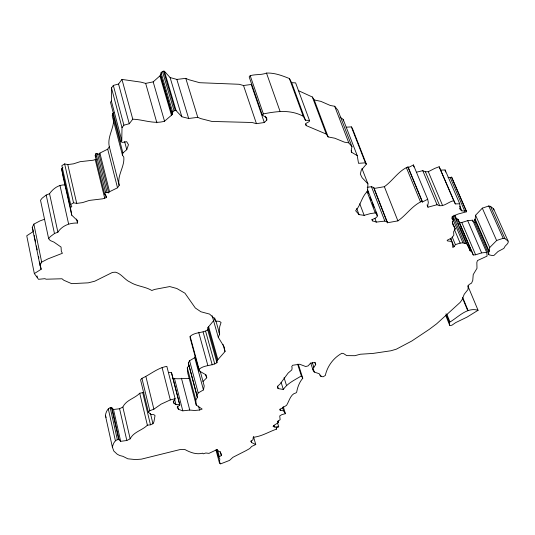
<?xml version="1.0" encoding="UTF-8"?>
<svg xmlns="http://www.w3.org/2000/svg" width="535" height="535" viewBox="0 0 535 535"><rect width="100%" height="100%" fill="white"/><g stroke="black" fill="none" stroke-linecap="round" stroke-linejoin="round"><path stroke-width="0.8" d="M108.658 192.834L99.055 154.194L95.966 153.518L105.529 192.212L108.658 192.834L109.535 191.737L117.519 187.798L119.185 185.351C116.851 175.38 124.856 166.733 123.786 157.056L122.448 155.163L122.91 152.963L126.768 149.66L128.46 144.671L126.661 141.675L122.582 142.397L120.83 141.762L121.766 140.558L122.007 127.658L111.487 87.907L113.326 85.413L118.549 84.028L121.96 79.414L140.872 82.122L145.667 83.386L153.177 81.875L160.56 75.315L161.068 72.747L162.439 71.389L164.392 71.222L170.103 77.562L181.84 116.75L188.674 118.482L197.783 117.346L200.565 118.549L211.893 121.438L252.018 122.488L256.446 123.645L264.317 122.535L266.825 120.014L266.677 117.76L262.324 115.119L249.176 76.9L250.193 75.682C255.549 74.118 261.254 75.174 266.497 73.088C274.482 72.66 282.126 75.636 289.422 78.551L291.675 82.704L305.458 120.288L309.464 120.388L309.277 121.559L305.732 123.531L306.187 125.598L326.27 134.064L328.129 136.927L334.803 138.217L344.453 142.163L348.793 142.845L351.983 146.69L351.294 149.96L351.709 152.355L357.233 155.598L358.524 163.322L365.385 162.834L366.355 164.131L361.292 170.183L360.322 174.076L362.141 177.76L367.933 183.853L367.545 191.309C361.546 196.746 360.998 204.898 355.614 210.703L359.025 214.615L364.161 215.358L370.387 213.599L375.249 212.91L376.928 213.873L377.335 216.514L375.323 218.206L371.771 219.758L372.721 220.935L376.312 222.105L384.826 221.075L387.18 221.784L387.32 222.781L397.893 220.881C406.46 215.01 412.478 205.193 422.242 201.207L408.071 166.867C398.448 170.859 392.737 180.783 384.364 186.688L373.952 188.494L373.798 187.477L371.464 186.715L367.197 187.29M277.531 422.844L278.715 426.783L274.442 426.97L273.077 426.448L274.02 425.325L278.575 422.476L277.344 421.64L280.139 419.694L279.725 415.929L281.925 414.592L285.416 413.695L283.583 410.813L282.634 407.69M168.518 372.527L171.427 372.393L179.693 404.527L179.807 405.102L177.199 406.995L178.416 409.295L182.816 410.84L189.764 410.064L194.673 410.485L199.562 410.017L202.156 409.054L196.245 405.095L195.797 399.919L197.375 397.632L196.907 395.164L198.204 392.964L203.454 389.908L204.216 385.982L203.006 381.468L206.764 377.79L205.433 374.533L199.04 370.802L199.053 369.29L190.132 336.361C195.295 331.767 202.317 333.352 207.72 329.868L207.975 327.5L213.9 320.311M445.936 313.945L449.326 322.398L449.681 325.287L450.644 325.467L451.955 325.193L455.76 322.578L467.002 317.141L478.063 310.287L467.797 285.73M488.729 251.631L488.736 254.486L489.13 254.847L492.561 255.596L493.972 255.396L498.038 251.503L503.85 248.421L505.087 246.227L507.655 243.572L508.25 242.148L508.069 241.051L493.631 208.851L490.495 206.363L488.749 205.988L482.303 208.155L475.595 215.244L475.147 219.156L489.191 251.343L488.729 251.631L474.692 219.444L475.147 219.156M111.487 87.907L111.38 101.041L121.766 140.558M489.191 251.343L489.719 247.524L475.595 215.244M199.053 369.29C204.337 364.756 211.419 366.194 216.942 362.73L217.23 360.43L225.028 351.515L224.118 346.827L218.287 337.324L219.671 334.081L219.089 332.663L219.751 326.524L221.075 322.478L219.517 321.381L215.572 321L214.147 318.318L209.606 314.092L200.906 311.771L195.308 307.986L184.95 293.2L176.864 288.519L169.762 286.566L154.588 289.428L151.833 290.498C145.132 286.439 136.86 286.399 130.179 282.146C124.655 279.858 121.412 273.539 115.346 272.175L112.45 272.422L94.735 281.216L88.255 282.834L71.63 283.65L63.799 280.246L61.993 278.762L46.13 279.21L44.886 278.681L38.513 279.317L34.34 273.586L41.155 269.265L40.018 265.307L41.676 262.117L47.943 258.893L62.421 253.269L61.324 251.423L61.05 247.07L53.941 242.101L50.203 240.523L48.658 238.724L50.25 236.684L54.47 233.527L57.894 232.17C62.194 225.536 69.864 222.794 77.488 223.028L77.709 220.881L71.764 215.184L63.01 176.53L61.639 168.766L62.969 167.783M253.443 436.513L255.757 444.538L251.664 446.444L249.771 448.517L245.906 450.704L232.946 457.291L229.508 460.421L220.42 463.952L219.397 462.735L219.818 458.97L218.788 457.726L216.621 449.667M455.058 215.21L456.235 218.333L457.96 219.276L459.465 222.687L461.785 222.507L467.69 220.647L472.652 220.186L486.649 252.386L487.01 254.566L487.031 256.145L477.454 260.558L476.839 262.491L476.993 268.309L473.221 274.582L472.759 280.42L471.549 283.115L469.001 284.573L468.105 286.492L468.045 289.442L464.246 294.23L461.952 299.914L460.16 302.389L436.64 323.822L429.297 329.339L411.789 341.016L396.308 349.188L390.891 350.773L372.982 353.428L360.329 354.237L354.845 355.695L346.727 355.621L343.637 353.615L341.918 353.26C333.572 357.755 327.313 366.161 325.32 375.476L323.107 376.76L321.107 376.54L319.723 375.109L319.341 373.784L314.279 372.059L313.002 369.973L313.383 367.933L315.717 364.656L315.195 362.877L313.142 362.63L310.374 363.365L308.147 365.88L305.692 366.522L299.647 364.235L292.612 365.271L291.715 366.622L292.123 367.859L291.802 369.919L288.171 373.029L280.052 384.03L277.805 386.049L278.06 388.57L283.316 389.467C287.663 383.047 294.919 379.957 301.372 375.898L297.627 364.174M113.888 112.597L112.638 113.701L112.21 115.934L122.448 155.163M181.84 116.75L176.095 110.598L175.286 110.431L174.102 110.785L172.691 112.136L172.143 114.664L164.546 121.204C154.1 124.401 143.447 119.566 132.774 119.178L129.249 123.752L123.906 125.177L122.007 127.658M218.788 457.726L219.323 456.643L221.35 455.633L221.222 454.168L220.42 452.309L216.548 449.781L209.004 453.359L205.788 453.005L203.206 453.834L202.638 453.178C196.485 454.877 190.219 452.456 184.863 449.514L179.84 449.621L141.414 459.144L135.462 459.565L127.852 458.809L122.936 456.335L119.786 455.539L117.232 454.235L113.848 451.085L112.383 447.166L105.368 415.394C106.05 412.111 107.535 407.703 111.521 407.496L113.5 409.496L120.669 441.328L126.828 440.506L130.165 438.834C133.663 431.798 142.183 430.428 147.379 425.205L150.475 424.803L152.95 423.733L153.913 421.881L155.03 415.555L153.792 414.638L151.017 414.598L148.382 412.177L140.565 379.823L141.935 378.339C150.255 374.627 157.531 367.899 166.846 366.368L175.132 398.749L174.196 400.829L173.22 401.504L173.962 403.256L175.968 404.681L179.693 404.527M112.383 447.166C113.112 443.876 114.751 439.643 118.69 439.422L120.669 441.328M71.764 215.184L70.433 207.6L71.804 206.617L70.674 204.544L73.542 202.805L76.719 203.407L82.477 202.631L89.365 200.411L102.687 198.813L106.325 197.642L106.157 196.345L104.713 194.379L95.19 155.718L95.966 153.518M203.454 389.908L194.733 357.668L195.221 356.337M104.713 194.379L105.529 192.212M40.018 265.307L32.261 227.368L33.865 224.125L39.998 220.908L44.412 219.29M197.375 397.632L188.327 362.991L189.584 360.744L194.733 357.668M452.363 222.139L455.245 228.933L453.633 231.755L453.827 235.146L451.874 237.848L447.12 240.295L447.514 240.924L451.741 241.479L452.61 244.381L452.791 247.478L454.128 246.688L455.399 244.622L460.167 243.117L462.915 242.81L464.674 243.552L466.038 243.305L467.115 244.441L469.683 249.109L470.084 250.795L471.816 251.691L473.268 254.994L475.622 254.787L481.627 252.894L486.649 252.386M113.5 409.496L119.573 408.74L122.856 407.061C126.14 399.946 134.66 398.535 139.722 393.252L143.995 392.349M99.055 154.194L99.905 153.084L107.709 149.165L109.321 146.684C106.973 136.9 114.283 128.179 113.594 118.71M196.245 405.095L187.798 373.223L187.29 367.873L188.822 365.539M298.283 364.195L302.763 378.218C299.366 382.278 297.507 387.226 296.644 392.275L295.902 392.931C290.659 393.854 289.127 401.283 286.586 405.303L279.517 409.783L280.621 410.445L283.583 410.813M111.38 101.041L110.477 102.259L120.83 141.762M48.658 238.724L40.52 200.291L42.064 198.224L46.191 195.054L49.541 193.71C53.072 188.621 58.79 184.394 65.243 184.95M449.326 322.398C458.141 317.415 466.901 306.829 478.063 310.287M262.324 115.119L263.374 113.908C276.876 111.253 290.358 109.394 303.231 116.235L305.458 120.288M148.382 412.177L149.78 410.719L153.879 409.188L161.095 404.146L170.297 399.919L175.132 398.749M508.069 241.051L504.946 238.67L503.188 238.329L499.175 239.613L496.627 240.529L489.719 247.524M96.808 159.069L93.244 160.219L80.163 161.677L73.422 163.85L67.771 164.566L64.641 163.911L61.839 165.649L70.674 204.544M452.095 216.608L453.727 220.607L452.342 221.436L452.483 223.958L455.245 228.933M453.713 220.413L452.603 219.771L451.794 218.233L452.77 216.327L458.047 214.053L466.56 211.766L466.166 210.683L464.741 211.131L461.852 210.837L460.361 209.693L459.726 203.775L455.359 203.915L453.727 200.705C448.056 201.728 442.926 208.229 437.055 204.738L428 207.185L427.572 206.483L428.334 202.457L427.686 199.267L422.316 202.036L408.158 167.709L413.408 164.947L413.983 166.953M416.698 172.163L422.757 170.672L425.399 171.762L428.301 171.702L434.922 168.318L439.155 166.766L455.359 203.915M278.715 426.783L276.214 427.585L276.562 429.11C268.771 431.805 261.561 436.493 253.215 437.289L252.968 439.797L250.888 441.208L251.497 442.498L255.757 444.538M448.083 177.339L450.229 177.593L451.62 177.152L466.166 210.683M170.103 77.562L176.838 79.407L185.779 78.364L188.527 79.621L199.689 82.711L239.138 84.283L243.512 85.513L251.243 84.483L264.317 122.535M189.524 378.486C184.013 378.078 178.262 379.429 172.939 378.312M346.091 127.203L351.341 126.882L352.324 128.219L366.355 164.131M440.827 170.076L445.133 169.983L459.726 203.775M291.675 82.704L295.621 82.865L309.464 120.388M351.983 146.69L337.879 110.23L334.683 106.258L330.396 105.515L320.833 101.356L314.239 99.958L312.366 97.016L298.289 90.589M339.932 117.091L343.189 119.385L357.233 155.598M474.692 219.444L474.752 222.379L475.154 222.747M95.19 155.718L96.146 157.069M301.372 375.898L302.763 378.218M490.495 206.363L504.946 238.67M488.749 205.988L503.188 238.329M482.303 208.155L496.627 240.529M474.752 222.379L488.736 254.486M466.56 211.766L451.62 177.152M450.229 177.593L464.741 211.131M467.69 220.647L481.627 252.894M459.879 206.263L461.852 210.837M459.699 208.168L460.361 209.693M439.155 166.766L453.727 200.705M461.785 222.507L475.622 254.787M459.465 222.687L473.268 254.994M457.96 219.276L471.816 251.691M456.556 219.089L457.525 221.356M458.167 222.861L459.137 225.128M459.779 226.639L470.084 250.795M454.041 215.157L466.038 243.305M453.018 216.153L464.674 243.552M452.429 217.564L453.727 220.607M452.236 217.658L462.915 242.81M454.355 229.388L460.167 243.117M428.301 171.702L442.646 205.667M425.399 171.762L439.71 205.768M452.189 236.985L455.399 244.622M422.757 170.672L437.055 204.738M450.61 238.302L454.128 246.688M450.457 238.409L451.741 241.479M413.408 164.947L427.686 199.267M427.057 204.912L428 207.185M462.681 297.433L468.092 310.534M462.628 298.329L467.717 310.661M406.286 167.428L420.423 201.782M446.765 314.045L449.855 321.736M445.688 315.322L449.681 325.287M384.364 186.688L397.893 220.881M351.341 126.882L365.385 162.834M373.798 187.477L387.18 221.784M374.253 189.256L387.32 222.781M371.464 186.715L384.826 221.075M361.954 168.438L367.933 183.853M367.418 189.243L376.928 213.873M367.418 190.333L368.608 193.409M370.093 197.254L371.277 200.331M372.166 202.631L373.945 207.246M375.731 211.86L377.208 215.705M334.683 106.258L348.793 142.845M366.93 191.329L375.249 212.91M351.107 150.81L351.709 152.355M374.841 218.273L376.312 222.105M372.133 219.397L372.721 220.935M359.761 203.768L364.161 215.358M356.691 208.423L359.025 214.615M314.239 99.958L328.129 136.927M312.366 97.016L326.27 134.064M289.422 78.551L303.231 116.235M305.619 124.033L306.187 125.598M105.368 415.394L106.117 417.434M266.497 73.088L279.992 111.16M265.48 116.128L266.825 120.014M250.193 75.682L263.374 113.908M243.512 85.513L256.446 123.645M320.585 374.948L321.107 376.54M314.941 362.302L315.717 364.656M312.306 362.583L313.844 367.284M313.517 369.718L314.279 372.059M310.708 362.937L313.002 369.973M284.065 377.65L286.486 385.441M281.102 382.291L283.316 389.467M185.779 78.364L197.783 117.346M277.344 386.23L278.06 388.57M283.222 406.52L285.416 413.695M280.146 408.88L280.621 410.445M176.838 79.407L188.674 118.482M278.093 420.891L278.575 422.476M276.087 427.539L276.562 429.11M273.967 425.385L274.442 426.97M164.392 71.222L176.095 110.598M163.596 71.048L175.286 110.431M162.439 71.389L174.102 110.785M161.068 72.747L172.691 112.136M160.42 74.76L172.009 114.122M160.56 75.315L172.143 114.664M159.898 75.896L171.461 115.246M153.177 81.875L164.546 121.204M251.049 440.927L251.497 442.498M223.001 344.426L225.028 351.515M216 321.261L219.671 334.081M214.662 317.83L215.572 321M212.141 315.737L218.287 337.324M145.667 83.386L156.875 122.782M32.261 227.368L33.417 231.434L26.75 235.774L34.34 273.586M208.61 326.664L217.879 359.607M207.975 327.5L217.23 360.43M207.72 329.868L216.942 362.73M205.594 331.192L214.776 364.047M203.086 331.967L212.221 364.843M198.679 332.248L207.761 365.178M205.895 374.614L206.764 377.79M121.96 79.414L132.774 119.178M200.21 371.163L203.006 381.468M199.04 370.802L190.132 337.919L190.132 336.361M220.26 451.6L221.35 455.633M217.37 449.387L219.323 456.643M118.549 84.028L129.249 123.752M219.457 461.177L220.106 463.577M215.953 449.915L219.397 462.735M189.584 360.744L198.204 392.964M188.327 362.991L196.907 395.164M113.326 85.413L123.906 125.177M198.505 406.058L199.562 410.017M187.29 367.873L195.797 399.919M124.648 141.641L126.768 149.66M112.638 113.701L122.91 152.963M181.452 378.252L189.764 410.064M174.584 378.947L182.816 410.84M179.807 405.102L171.427 372.393M177.593 406.092L178.416 409.295M174.53 399.05L175.968 404.681M109.321 146.684L119.185 185.351M173.347 400.835L173.962 403.256M107.709 149.165L117.519 187.798M162.078 367.505L170.297 399.919M99.905 153.084L109.535 191.737M97.51 153.853L107.094 192.526M105.529 194.426L106.325 197.642M95.223 159.577L104.706 198.164M145.961 376.821L153.879 409.188M141.935 378.339L149.78 410.719M150.435 413.361L152.95 423.733M142.778 392.877L150.475 424.803M139.722 393.252L147.379 425.205M67.771 164.566L76.719 203.407M122.856 407.061L130.165 438.834M64.641 163.911L73.542 202.805M76.572 219.029L77.488 223.028M119.573 408.74L126.828 440.506M61.639 168.766L70.433 207.6M111.962 407.938L119.131 439.844M111.521 407.496L118.69 439.422M110.19 407.683L117.339 439.63M59.96 185.317L68.574 223.817M108.297 408.854L115.413 440.786M49.541 193.71L57.894 232.17M46.191 195.054L54.47 233.527M33.865 224.125L41.676 262.117M34.24 235.46L34.568 237.072M34.895 238.677L35.557 241.9M36.38 245.919L37.203 249.945M38.52 256.385L38.848 257.997M39.67 262.016L41.155 269.265M37.049 275.933L37.376 277.571M472.652 220.186L472.92 221.691M343.189 119.385L343.463 120.91M493.631 208.851L493.825 209.981M445.133 169.983L445.474 172.029M408.071 166.867L408.158 167.709M422.242 201.207L422.316 202.036"/></g></svg>
